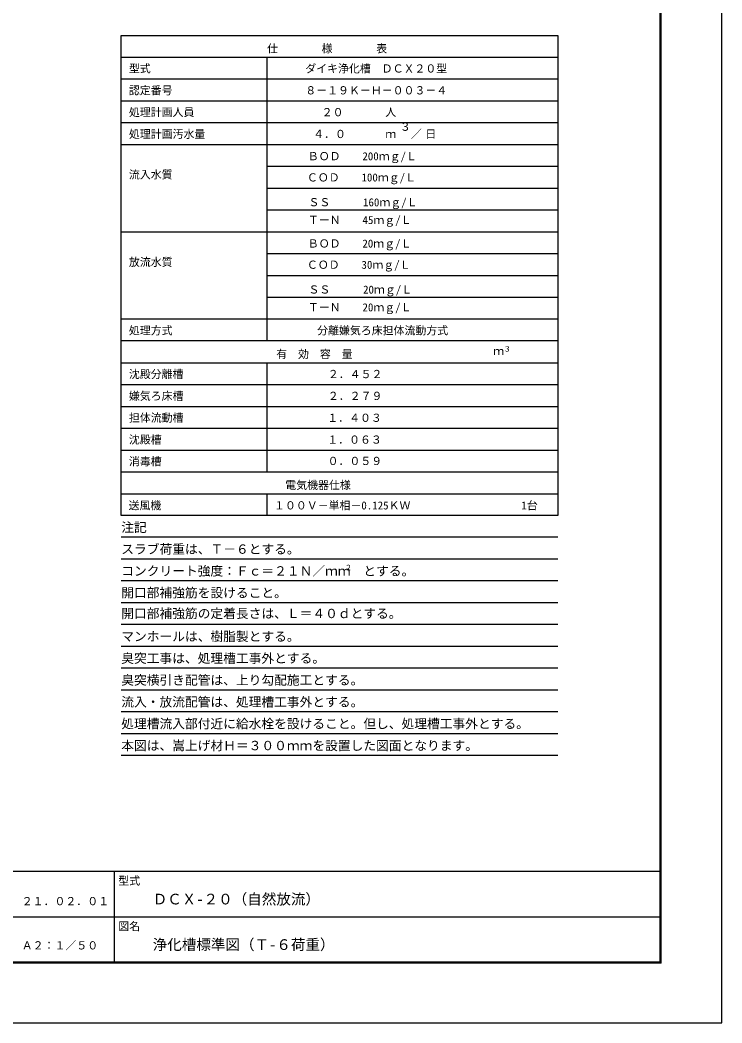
# Model space of a CAD drawing. Units: millimetres, scale not verified. Extents: x -14850 to 14850, y -10500 to 10500.
# Drawn here: x 5202 to 14850, y -10500 to 3285 of the extents above; entities that cross this region are included whole.
import ezdxf
from ezdxf.enums import TextEntityAlignment as Align

# ---------------------------------------------------------------- set-up
doc = ezdxf.new("R2010")
doc.units = ezdxf.units.MM
doc.header["$LTSCALE"] = 50
for name, color, linetype, lineweight in [('0-0_機器', 2, 'Continuous', 25), ('0-3_水管', 3, 'Continuous', 25), ('0-7_図面枠', 7, 'Continuous', 25), ('0-8_Axis_waku', 7, 'Continuous', 25)]:
    doc.layers.add(name, color=color, linetype=linetype, lineweight=lineweight)
doc.styles.add('ＭＳ ゴシック', font='')
doc.styles.get('ＭＳ ゴシック').set_extended_font_data('MS Gothic')

msp = doc.modelspace()

# ---------------------------------------------------------------- linework, layer by layer
at = {"layer": '0-0_機器', "color": 3}
for p, q in [((6592.72, 3074.96), (12592.72, 3074.96)), ((6592.72, -3525.06), (6592.72, 3074.96)), ((12592.72, 3074.96), (12592.72, -3525.06)), ((6592.72, 2774.96), (12592.72, 2774.96)), ((8592.72, 2774.96), (8592.72, -1125.07)), ((6592.72, 2474.96), (12592.72, 2474.96)), ((6592.72, 2174.96), (12592.72, 2174.96)), ((6592.72, 1874.96), (12592.72, 1874.96)), ((6592.72, 1574.96), (12592.72, 1574.96)), ((8592.72, 1274.96), (12592.72, 1274.96)), ((8592.72, 974.95), (12592.72, 974.95)), ((8592.72, 674.95), (12592.72, 674.95)), ((6592.72, 374.95), (12592.72, 374.95)), ((8592.72, 74.95), (12592.72, 74.95)), ((8592.72, -225.06), (12592.72, -225.06)), ((8592.72, -525.06), (12592.72, -525.06)), ((12592.72, -825.06), (6592.72, -825.06)), ((12592.72, -1125.07), (6592.72, -1125.07)), ((6592.72, -1425.07), (12592.72, -1425.07)), ((8592.72, -1425.07), (8592.72, -2925.06)), ((6592.72, -1725.07), (12592.72, -1725.07)), ((6592.72, -2025.06), (12592.72, -2025.06)), ((6592.72, -2325.06), (12592.72, -2325.06)), ((6592.72, -2625.06), (12592.72, -2625.06)), ((6592.72, -2925.06), (12592.72, -2925.06)), ((6592.72, -3225.06), (12592.72, -3225.06)), ((8592.72, -3225.06), (8592.72, -3525.06)), ((12592.72, -3525.06), (6592.72, -3525.06))]:
    msp.add_line(p, q, dxfattribs=at)
at = {"layer": '0-3_水管'}
for p, q in [((12592.72, -3825.06), (6592.72, -3825.06)), ((12592.72, -4125.07), (6592.72, -4125.07)), ((12592.72, -4425.07), (6592.72, -4425.07)), ((12592.72, -4725.07), (6592.72, -4725.07)), ((12592.72, -5025.07), (6592.72, -5025.07)), ((12592.72, -5025.07), (6592.72, -5025.07)), ((12592.72, -5325.08), (6592.72, -5325.08)), ((12592.72, -5625.08), (6592.72, -5625.08)), ((12592.72, -5925.08), (6592.72, -5925.08)), ((12592.72, -6225.08), (6592.72, -6225.08)), ((12592.72, -6525.08), (6592.72, -6525.08)), ((12592.72, -6825.09), (6592.72, -6825.09))]:
    msp.add_line(p, q, dxfattribs=at)
at = {"layer": '0-7_図面枠'}
msp.add_lwpolyline([(-14850, -10500), (14850, -10500), (14850, 10500), (-14850, 10500)], close=True, dxfattribs=at)
at = {"layer": '0-8_Axis_waku'}
for p, q in [((14000, -9665), (14000, 9615)), ((14001, -9666.01), (14001, 9616)), ((14002, -9667.01), (14002, 9617)), ((14003, -9668.01), (14003, 9618)), ((14004, -9669.01), (14004, 9619)), ((14005, -9670.01), (14005, 9620)), ((14006, -9671.01), (14006, 9621)), ((14007, -9672.01), (14007, 9622)), ((14008, -9673.01), (14008, 9623)), ((14009, -9674.01), (14009, 9624)), ((14010, -9675.01), (14010, 9625)), ((14011, -9676.01), (14011, 9626)), ((14012, -9677.01), (14012, 9627)), ((14013, -9678.01), (14013, 9628)), ((14014, -9679.01), (14014, 9629)), ((-12950, -8415), (14000, -8415)), ((6499.99, -9665), (6499.99, -8415)), ((399.99, -9040), (13999.99, -9040)), ((14014, -9679.01), (-12964, -9679.01)), ((14013, -9678.01), (-12963, -9678.01)), ((14012, -9677.01), (-12962, -9677.01)), ((14011, -9676.01), (-12961, -9676.01)), ((14010, -9675.01), (-12960, -9675.01)), ((14009, -9674.01), (-12959, -9674.01)), ((14008, -9673.01), (-12958, -9673.01)), ((14007, -9672.01), (-12957, -9672.01)), ((14006, -9671.01), (-12956, -9671.01)), ((14005, -9670.01), (-12955, -9670.01)), ((14004, -9669.01), (-12954, -9669.01)), ((14003, -9668.01), (-12953, -9668.01)), ((14002, -9667.01), (-12952, -9667.01)), ((14001, -9666.01), (-12951, -9666.01)), ((-12950, -9665), (14000, -9665))]:
    msp.add_line(p, q, dxfattribs=at)

# ---------------------------------------------------------------- texts
at = {"layer": '0-0_機器', "color": 4, "style": 'ＭＳ ゴシック'}
for s, height, p in [('仕\u3000\u3000\u3000\u3000様\u3000\u3000\u3000\u3000表', 110, (8597.71, 2804.96)), ('型式', 110, (6697.72, 2529.96)), ('ダイキ浄化槽\u3000ＤＣＸ２０型', 110, (9122.72, 2529.96)), ('認定番号', 110, (6697.72, 2229.96)), ('８－１９Ｋ－Ｈ－００３－４', 110, (9122.72, 2229.96)), ('処理計画人員\u3000', 110, (6697.72, 1929.96)), ('２０', 110, (9347.73, 1929.96)), ('人', 110, (10222.73, 1929.96)), ('３', 110, (10422.72, 1729.96)), ('処理計画汚水量', 110, (6697.72, 1629.96)), ('４．０', 110, (9230.36, 1629.96)), ('ｍ', 110, (10222.73, 1629.96)), ('／', 110, (10572.72, 1629.96)), ('日', 110, (10772.73, 1629.96)), ('ＢＯＤ\u3000\u3000200ｍｇ/Ｌ', 110, (9157.15, 1324.97)), ('流入水質', 110, (6697.72, 1073)), ('ＣＯＤ\u3000\u3000100ｍｇ/Ｌ', 110, (9144.72, 1033.08)), ('ＳＳ\u3000\u3000\u3000160ｍｇ/Ｌ', 110, (9166.22, 692.25)), ('ＴーＮ\u3000\u300045ｍｇ/Ｌ', 110, (9158.54, 448.15)), ('ＢＯＤ\u3000\u300020ｍｇ/Ｌ', 110, (9157.15, 124.96)), ('放流水質', 110, (6697.72, -129.72)), ('ＣＯＤ\u3000\u300030ｍｇ/Ｌ', 110, (9144.72, -166.94)), ('ＳＳ\u3000\u3000\u300020ｍｇ/Ｌ', 110, (9166.22, -507.76)), ('ＴーＮ\u3000\u300020ｍｇ/Ｌ', 110, (9158.54, -751.86)), ('処理方式\u3000\u3000\u3000', 110, (6697.72, -1070.06)), ('分離嫌気ろ床担体流動方式', 110, (9285.79, -1070.06)), ('有\u3000効\u3000容\u3000量', 110, (8722.72, -1395.06)), ('ｍ', 110, (11706.12, -1353.78)), ('３', 73.31, (11847.72, -1295.07)), ('沈殿分離槽', 110, (6697.72, -1670.07)), ('２．４５２', 110, (9432.63, -1670.07)), ('嫌気ろ床槽', 110, (6697.72, -1970.07)), ('２．２７９', 110, (9432.63, -1970.06)), ('担体流動槽', 110, (6697.72, -2270.07)), ('１．４０３', 110, (9424.52, -2271.28)), ('沈殿槽', 110, (6697.72, -2570.07)), ('１．０６３', 110, (9424.52, -2571.28)), ('消毒槽', 110, (6697.72, -2870.07)), ('０．０５９', 110, (9429.13, -2864.51)), ('電気機器仕様', 110, (8847.72, -3195.07)), ('送風機', 110, (6692.73, -3475.06)), ('１００Ｖ－単相－0.125ＫＷ', 110, (8692.72, -3475.06)), ('1台', 110, (12092.73, -3475.06))]:
    msp.add_text(s, height=height, dxfattribs=at).set_placement(p, align=Align.BOTTOM_LEFT)
at = {"layer": '0-3_水管', "color": 4, "style": 'ＭＳ ゴシック'}
for s, height, p in [('注記', 128.4, (6592.72, -3789.74)), ('スラブ荷重は、Ｔ－６とする。', 128.4, (6592.72, -4089.74)), ('コンクリート強度：Ｆｃ＝２１Ｎ／ｍｍ\u3000とする。', 128.4, (6592.72, -4389.74)), ('２', 73.31, (9664.76, -4299.53)), ('開口部補強筋を設けること。', 128.4, (6592.72, -4689.75)), ('開口部補強筋の定着長さは、Ｌ＝４０ｄとする。', 128.4, (6592.72, -4974.4)), ('マンホールは、樹脂製とする。', 128.4, (6592.72, -5289.75)), ('臭突工事は、処理槽工事外とする。', 128.4, (6592.72, -5589.75)), ('臭突横引き配管は、上り勾配施工とする。', 128.4, (6592.72, -5889.76)), ('流入・放流配管は、処理槽工事外とする。', 128.4, (6592.72, -6189.76)), ('処理槽流入部付近に給水栓を設けること。但し、処理槽工事外とする。', 128.4, (6592.72, -6489.76)), ('本図は、嵩上げ材Ｈ＝３００ｍｍを設置した図面となります。', 128.4, (6592.72, -6789.76))]:
    msp.add_text(s, height=height, dxfattribs=at).set_placement(p, align=Align.BOTTOM_LEFT)
at = {"layer": '0-8_Axis_waku', "style": 'ＭＳ ゴシック'}
for s, height, p in [('型式', 110, (6552.45, -8633.97)), ('２１．０２．０１', 110, (5224.99, -8915)), ('ＤＣＸ-２０（自然放流）', 146.6, (7024.99, -8915)), ('図名', 110, (6552.45, -9258.97)), ('Ａ２：１／５０', 110, (5224.99, -9522.9)), ('浄化槽標準図（Ｔ-６荷重）', 146.6, (7024.99, -9540))]:
    msp.add_text(s, height=height, dxfattribs=at).set_placement(p, align=Align.BOTTOM_LEFT)

doc.saveas('drawing.dxf')
